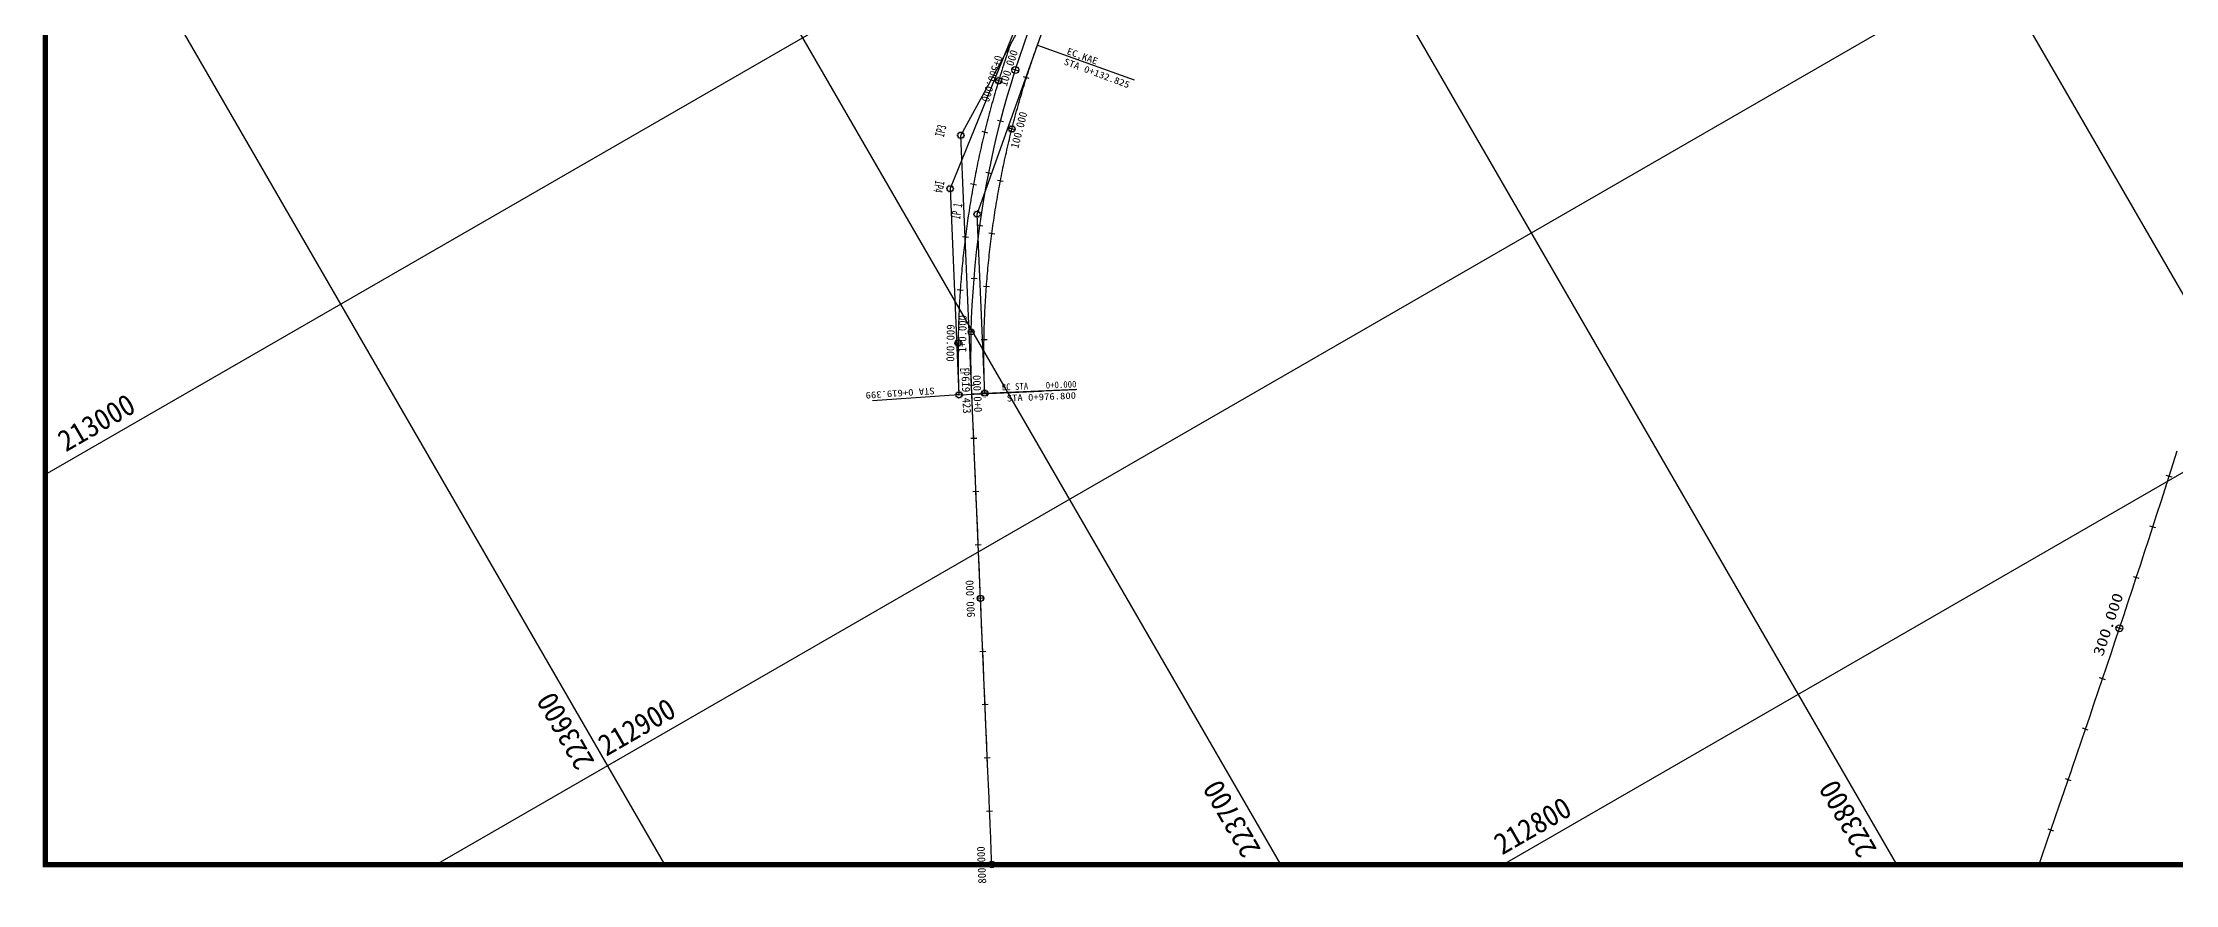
# Model space of a CAD drawing. Extents: x -2894 to -714, y 147 to 1611.
# Drawn here: x -2038 to -1238, y 753 to 1069 of the extents above; entities that cross this region are included whole.
import ezdxf
from ezdxf.enums import TextEntityAlignment as Align

# ---------------------------------------------------------------- set-up
doc = ezdxf.new("R2010")
doc.units = 0
doc.header["$MEASUREMENT"] = 0
doc.layers.get('0').update_dxf_attribs({"linetype": 'CONTINUOUS'})
for name, color, linetype in [('CA-ALGN-CNTL', 2, 'CONTINUOUS'), ('CA-ALGN-IPLN', 1, 'CONTINUOUS'), ('CA-ALGN-IPSM', 2, 'CONTINUOUS'), ('CA-ALGN-STSM', 2, 'CONTINUOUS'), ('CA-ALGN-SUBL', 1, 'CONTINUOUS'), ('CA-ALGN-SUBT', 2, 'CONTINUOUS'), ('CA-ALGN-TEXT', 3, 'CONTINUOUS'), ('CV-GRID-BORD', 4, 'CONTINUOUS'), ('CV-GRID-LINE', 1, 'CONTINUOUS'), ('CV-GRID-TEXT', 4, 'CONTINUOUS')]:
    doc.layers.add(name, color=color, linetype=linetype)
doc.styles.add('GHS', font='DotumChe.ttf')
doc.styles.add('GTXT', font='DotumChe.ttf')

# ---------------------------------------------------------------- blocks, each defined once
blk = doc.blocks.new('CASTAMM')
blk.add_line((0, -1.5), (0, 1.5))
blk.add_circle((0, 0), 1.3)
at = {"style": 'GTXT', "flags": 1}
for tag, p in [('XSEC_DAT', (0, -6.85)), ('STA_DST', (0, -3.62))]:
    blk.add_attdef(tag, text='', height=2.5, dxfattribs=at).set_placement(p, align=Align.MIDDLE)
blk = doc.blocks.new('CAIPMRK')
at = {"const_width": 0.1}
blk.add_lwpolyline([(-2, 0, -1), (2, 0, -1)], format="xyb", close=True, dxfattribs=at)
blk.add_circle((0, 0), 1.5)
blk = doc.blocks.new('CASTAMS')
blk.add_line((0, -1.5), (0, 1.5))
at = {"style": 'GTXT', "flags": 1}
for tag, p in [('XSEC_DAT', (0, -6.9)), ('STA_DST', (0, -3.6))]:
    blk.add_attdef(tag, text='', height=2.5, dxfattribs=at).set_placement(p, align=Align.MIDDLE)

msp = doc.modelspace()

# ---------------------------------------------------------------- linework, layer by layer
for centre in [(-1686.09, 860.35), (-1681.84, 760.44)]:
    msp.add_circle(centre, 1.2)
at = {"layer": 'CA-ALGN-CNTL'}
for points in [[(-1683.33, 795.37), (-1683.33, 795.41), (-1683.54, 800.4), (-1683.75, 805.4), (-1683.97, 810.39), (-1684.18, 815.39), (-1684.39, 820.38), (-1684.6, 825.38), (-1684.82, 830.37), (-1685.03, 835.37), (-1685.24, 840.37), (-1685.45, 845.36), (-1685.67, 850.36), (-1685.88, 855.35), (-1686.09, 860.35), (-1686.3, 865.34), (-1686.52, 870.34), (-1686.73, 875.33), (-1686.94, 880.33), (-1687.15, 885.32), (-1687.37, 890.32), (-1687.58, 895.32), (-1687.79, 900.31), (-1688, 905.31), (-1688.22, 910.3), (-1688.43, 915.3), (-1688.64, 920.29), (-1688.85, 925.29), (-1689.07, 930.28), (-1689.28, 935.28), (-1689.35, 937.08), (-1689.48, 940.28), (-1689.61, 945.28), (-1689.67, 950.28), (-1689.65, 955.28), (-1689.57, 960.28), (-1689.42, 965.28), (-1689.19, 970.27), (-1688.89, 975.26), (-1688.53, 980.25), (-1688.09, 985.23), (-1687.57, 990.2), (-1686.99, 995.17), (-1686.34, 1000.13), (-1685.62, 1005.07), (-1684.82, 1010.01), (-1683.96, 1014.93), (-1683.02, 1019.85), (-1682.02, 1024.74), (-1680.94, 1029.63), (-1679.8, 1034.49), (-1678.59, 1039.34), (-1677.3, 1044.18), (-1675.95, 1048.99), (-1674.53, 1053.78), (-1673.04, 1058.56), (-1671.48, 1063.31), (-1669.86, 1068.04), (-1668.17, 1072.74)], [(-1674.64, 1068.85), (-1674.97, 1067.91), (-1675.3, 1066.96), (-1675.62, 1066.02), (-1675.94, 1065.07), (-1676.26, 1064.12), (-1676.57, 1063.17), (-1676.89, 1062.22), (-1677.2, 1061.27), (-1677.5, 1060.32), (-1677.81, 1059.37), (-1678.11, 1058.41), (-1678.41, 1057.46), (-1678.71, 1056.51), (-1679, 1055.55), (-1679.29, 1054.59), (-1679.58, 1053.64), (-1679.86, 1052.68), (-1680.15, 1051.72), (-1680.43, 1050.76), (-1680.7, 1049.8), (-1680.98, 1048.84), (-1681.25, 1047.87), (-1681.52, 1046.91), (-1681.79, 1045.95), (-1682.05, 1044.98), (-1682.31, 1044.02), (-1682.57, 1043.05), (-1682.83, 1042.08), (-1683.08, 1041.12), (-1683.33, 1040.15), (-1683.58, 1039.18), (-1683.82, 1038.21), (-1684.07, 1037.24), (-1684.31, 1036.27), (-1684.54, 1035.3), (-1684.78, 1034.33), (-1685.01, 1033.35), (-1685.24, 1032.38), (-1685.46, 1031.4), (-1685.69, 1030.43), (-1685.91, 1029.45), (-1686.12, 1028.48), (-1686.34, 1027.5), (-1686.55, 1026.52), (-1686.76, 1025.55), (-1686.97, 1024.57), (-1687.17, 1023.59), (-1687.37, 1022.61), (-1687.57, 1021.63), (-1687.76, 1020.65), (-1687.96, 1019.67), (-1688.15, 1018.69), (-1688.33, 1017.7), (-1688.52, 1016.72), (-1688.7, 1015.74), (-1688.88, 1014.75), (-1689.06, 1013.77), (-1689.23, 1012.78), (-1689.4, 1011.8), (-1689.57, 1010.81), (-1689.73, 1009.83), (-1689.89, 1008.84), (-1690.05, 1007.85), (-1690.21, 1006.87), (-1690.36, 1005.88), (-1690.51, 1004.89), (-1690.66, 1003.9), (-1690.81, 1002.91), (-1690.95, 1001.92), (-1691.09, 1000.93), (-1691.23, 999.94), (-1691.36, 998.95), (-1691.49, 997.96), (-1691.62, 996.97), (-1691.75, 995.97), (-1691.87, 994.98), (-1691.99, 993.99), (-1692.11, 993), (-1692.22, 992), (-1692.34, 991.01), (-1692.45, 990.01), (-1692.55, 989.02), (-1692.66, 988.03), (-1692.76, 987.03), (-1692.85, 986.04), (-1692.95, 985.04), (-1693.04, 984.04), (-1693.13, 983.05), (-1693.22, 982.05), (-1693.3, 981.06), (-1693.38, 980.06), (-1693.46, 979.06), (-1693.54, 978.06), (-1693.61, 977.07), (-1693.68, 976.07), (-1693.75, 975.07), (-1693.81, 974.07), (-1693.87, 973.08), (-1693.93, 972.08), (-1693.99, 971.08), (-1694.04, 970.08), (-1694.09, 969.08), (-1694.14, 968.08), (-1694.18, 967.08), (-1694.22, 966.09), (-1694.26, 965.09), (-1694.3, 964.09), (-1694.33, 963.09), (-1694.36, 962.09), (-1694.39, 961.09), (-1694.42, 960.09), (-1694.44, 959.09), (-1694.46, 958.09), (-1694.47, 957.09), (-1694.49, 956.09), (-1694.5, 955.09), (-1694.51, 954.09), (-1694.51, 953.09), (-1694.51, 952.09), (-1694.51, 951.09), (-1694.51, 950.09), (-1694.5, 949.09), (-1694.49, 948.09), (-1694.48, 947.09), (-1694.47, 946.09), (-1694.45, 945.09), (-1694.43, 944.09), (-1694.41, 943.09), (-1694.38, 942.09), (-1694.35, 941.09), (-1694.32, 940.09), (-1694.29, 939.09), (-1694.25, 938.09), (-1694.21, 937.09), (-1694.19, 936.69), (-1694.19, 936.69), (-1694.19, 936.67)], [(-1684.51, 937.29), (-1684.55, 938.29), (-1684.59, 939.29), (-1684.62, 940.29), (-1684.66, 941.29), (-1684.68, 942.29), (-1684.71, 943.29), (-1684.74, 944.29), (-1684.76, 945.29), (-1684.77, 946.29), (-1684.79, 947.29), (-1684.8, 948.28), (-1684.81, 949.28), (-1684.82, 950.28), (-1684.82, 951.28), (-1684.82, 952.28), (-1684.82, 953.28), (-1684.81, 954.28), (-1684.8, 955.28), (-1684.79, 956.28), (-1684.78, 957.28), (-1684.76, 958.28), (-1684.74, 959.28), (-1684.72, 960.28), (-1684.69, 961.28), (-1684.67, 962.28), (-1684.63, 963.28), (-1684.6, 964.28), (-1684.56, 965.28), (-1684.52, 966.28), (-1684.48, 967.28), (-1684.43, 968.28), (-1684.39, 969.28), (-1684.33, 970.28), (-1684.28, 971.27), (-1684.22, 972.27), (-1684.16, 973.27), (-1684.1, 974.27), (-1684.03, 975.27), (-1683.96, 976.26), (-1683.89, 977.26), (-1683.82, 978.26), (-1683.74, 979.26), (-1683.66, 980.25), (-1683.58, 981.25), (-1683.49, 982.25), (-1683.4, 983.24), (-1683.31, 984.24), (-1683.21, 985.23), (-1683.11, 986.23), (-1683.01, 987.22), (-1682.91, 988.22), (-1682.8, 989.21), (-1682.69, 990.21), (-1682.58, 991.2), (-1682.47, 992.19), (-1682.35, 993.19), (-1682.23, 994.18), (-1682.1, 995.17), (-1681.98, 996.16), (-1681.85, 997.15), (-1681.72, 998.15), (-1681.58, 999.14), (-1681.44, 1000.13), (-1681.3, 1001.12), (-1681.16, 1002.11), (-1681.01, 1003.1), (-1680.86, 1004.08), (-1680.71, 1005.07), (-1680.55, 1006.06), (-1680.4, 1007.05), (-1680.23, 1008.04), (-1680.07, 1009.02), (-1679.9, 1010.01), (-1679.73, 1010.99), (-1679.56, 1011.98), (-1679.39, 1012.96), (-1679.21, 1013.95), (-1679.03, 1014.93), (-1678.84, 1015.91), (-1678.66, 1016.9), (-1678.47, 1017.88), (-1678.27, 1018.86), (-1678.08, 1019.84), (-1677.88, 1020.82), (-1677.68, 1021.8), (-1677.48, 1022.78), (-1677.27, 1023.76), (-1677.06, 1024.73), (-1676.85, 1025.71), (-1676.63, 1026.69), (-1676.41, 1027.66), (-1676.19, 1028.64), (-1675.97, 1029.61), (-1675.74, 1030.59), (-1675.51, 1031.56), (-1675.28, 1032.53), (-1675.05, 1033.51), (-1674.81, 1034.48), (-1674.57, 1035.45), (-1674.33, 1036.42), (-1674.08, 1037.39), (-1673.83, 1038.36), (-1673.58, 1039.32), (-1673.33, 1040.29), (-1673.07, 1041.26), (-1672.81, 1042.22), (-1672.54, 1043.19), (-1672.28, 1044.15), (-1672.01, 1045.12), (-1671.74, 1046.08), (-1671.47, 1047.04), (-1671.19, 1048), (-1670.91, 1048.96), (-1670.63, 1049.92), (-1670.34, 1050.88), (-1670.05, 1051.84), (-1669.76, 1052.79), (-1669.47, 1053.75), (-1669.17, 1054.7), (-1668.87, 1055.66), (-1668.57, 1056.61), (-1668.27, 1057.56), (-1667.96, 1058.52), (-1667.65, 1059.47), (-1667.34, 1060.42), (-1667.02, 1061.36), (-1666.7, 1062.31), (-1666.38, 1063.26), (-1666.06, 1064.21), (-1665.73, 1065.15), (-1665.4, 1066.09), (-1665.07, 1067.04), (-1664.79, 1067.82), (-1664.79, 1067.82), (-1664.73, 1067.98), (-1664.4, 1068.92)], [(-1277.25, 795.37), (-1276.69, 797), (-1275.08, 801.73), (-1273.46, 806.47), (-1271.85, 811.2), (-1270.25, 815.93), (-1268.64, 820.67), (-1267.04, 825.41), (-1265.45, 830.15), (-1263.85, 834.88), (-1262.26, 839.63), (-1260.67, 844.37), (-1259.09, 849.11), (-1257.51, 853.85), (-1255.94, 858.6), (-1254.37, 863.35), (-1252.8, 868.09), (-1251.24, 872.84), (-1249.68, 877.6), (-1248.13, 882.35), (-1246.58, 887.1), (-1245.04, 891.86), (-1243.5, 896.62), (-1241.97, 901.38), (-1240.45, 906.14), (-1238.93, 910.9), (-1237.41, 915.67)], [(-1682.65, 779.34), (-1682.69, 780.42), (-1682.9, 785.42), (-1683.12, 790.41), (-1683.33, 795.37)], [(-1289.23, 760.44), (-1288.05, 763.89), (-1286.42, 768.62), (-1284.79, 773.35), (-1283.17, 778.08), (-1281.55, 782.81), (-1279.92, 787.54), (-1278.31, 792.27), (-1277.25, 795.37)], [(-1681.84, 760.44), (-1682.05, 765.43), (-1682.27, 770.43), (-1682.48, 775.43), (-1682.65, 779.34)]]:
    msp.add_lwpolyline(points, dxfattribs=at)
at = {"layer": 'CA-ALGN-IPLN'}
for p, q in [((-1693.48, 1034.02), (-1502.01, 1385.89)), ((-1612.92, 1222.05), (-1697.48, 1014.04)), ((-1664.79, 1067.82), (-1654.44, 1096.88)), ((-1687.37, 1004.47), (-1664.79, 1067.82)), ((-1683.33, 795.37), (-1693.48, 1034.02)), ((-1697.48, 1014.04), (-1694.19, 936.67)), ((-1684.51, 937.29), (-1687.37, 1004.47))]:
    msp.add_line(p, q, dxfattribs=at)
at = {"layer": 'CA-ALGN-SUBL'}
for p, q in [((-1664.79, 1067.82), (-1628.53, 1054.89)), ((-1694.19, 936.69), (-1726.61, 934.42)), ((-1694.19, 936.69), (-1663.22, 938.01)), ((-1689.35, 937.08), (-1650.39, 938.74)), ((-1684.51, 937.29), (-1650.04, 938.76))]:
    msp.add_line(p, q, dxfattribs=at)
at = {"layer": 'CV-GRID-BORD', "const_width": 2}
msp.add_lwpolyline([(-1230.12, 760.44), (-1230.12, 395.76), (-715.47, 395.76), (-715.47, 1583.89), (-1230.12, 1583.89), (-2036.7, 1583.89), (-2036.7, 760.44)], close=True, dxfattribs=at)
at = {"layer": 'CV-GRID-LINE'}
for p, q in [((-2036.7, 906.79), (-863.95, 1583.89)), ((-1818.15, 1583.89), (-1342.74, 760.44)), ((-1587.21, 1583.89), (-901.25, 395.76)), ((-2036.7, 1562.43), (-1573.68, 760.44)), ((-1890.19, 760.44), (-715.47, 1438.67)), ((-1490.19, 760.44), (-715.47, 1207.73)), ((-2036.7, 1162.43), (-1804.62, 760.44))]:
    msp.add_line(p, q, dxfattribs=at)

# ---------------------------------------------------------------- block references
at = {"layer": 'CA-ALGN-IPSM', "yscale": 0.75}
for p, xscale, rotation in [((-1679.29, 1054.59), 0.7500000000000604, 338.9533769122168), ((-1693.48, 1034.02), 0.7500000000001021, 48.13442587384108), ((-1674.33, 1036.42), 0.7500000000000787, 20.31828327986078), ((-1697.48, 1014.04), 0.7500000000001557, 55.1411998184492), ((-1687.37, 1004.47), 0.7499999999999681, 8.370240650246673), ((-1694.49, 956.09), 0.7499999999999345, 21.3819802809815), ((-1694.19, 936.67), 0.7499999999999967, 1.592177058001215), ((-1684.51, 937.29), 0.7500000000000575, 16.66763083028087)]:
    msp.add_blockref('CAIPMRK', p, dxfattribs=dict(at, xscale=xscale, rotation=rotation))
at = {"layer": 'CA-ALGN-STSM', "yscale": 0.849999999999909}
for p, xscale, rotation in [((-1679.29, 1054.59), 0.8499999999999261, 71.44782985186482), ((-1674.33, 1036.42), 0.8499999999999646, 75.9279835841364), ((-1689.57, 960.28), 0.849999999999817, 87.00058782593882), ((-1694.49, 956.09), 0.8499999999999727, 89.19011047618822), ((-1694.19, 936.67), 0.8499999999999633, 83.64482888558582), ((-1694.19, 936.67), 0.8500000000000455, 92.4077854465896), ((-1684.51, 937.29), 0.8500000000001073, 90.77564333075779), ((-1686.09, 860.35), 0.849999999999809, 92.435328307199), ((-1681.84, 760.44), 0.8499999999998268, 92.25557317128995)]:
    msp.add_blockref('CASTAMM', p, dxfattribs=dict(at, xscale=xscale, rotation=rotation))
at = {"layer": 'CA-ALGN-STSM'}
for p, rotation in [((-1673.04, 1058.56), 72.59952778022411), ((-1259.09, 849.11), 73.68951002429343)]:
    msp.add_blockref('CASTAMM', p, dxfattribs=dict(at, rotation=rotation))
at = {"layer": 'CA-ALGN-STSM', "yscale": 0.75, "zscale": 0.75}
for p, xscale, rotation in [((-1668.87, 1055.66), 0.7499999999998588, 72.51502262627857), ((-1668.87, 1055.66), 0.7499999999998168, 72.5150930137267), ((-1678.59, 1039.34), 0.750000000000108, 75.54154847511472), ((-1684.54, 1035.3), 0.7499999999997898, 256.3857218739647), ((-1684.54, 1035.3), 0.749999999999804, 256.3857218720415), ((-1688.7, 1015.74), 0.7500000000001007, 259.6151815720268), ((-1688.7, 1015.74), 0.7499999999999464, 259.6153161846738), ((-1683.02, 1019.85), 0.7499999999998567, 78.81555707113723), ((-1678.66, 1016.9), 0.7499999999998533, 79.15516991496524), ((-1678.66, 1016.9), 0.7499999999999923, 79.15512401052894), ((-1686.34, 1000.13), 0.750000000000142, 82.08946342601233), ((-1691.75, 995.97), 0.7500000000001618, 262.8447674512076), ((-1691.75, 995.97), 0.7500000000001907, 262.844539126527), ((-1681.85, 997.15), 0.7500000000000523, 82.47548291621004), ((-1681.85, 997.15), 0.7499999999998892, 82.47542474959998), ((-1693.68, 976.07), 0.7499999999997966, 266.0738184655556), ((-1693.68, 976.07), 0.7499999999999758, 266.0737118686206), ((-1688.53, 980.25), 0.7500000000001934, 85.36358068730503), ((-1683.89, 977.26), 0.7499999999999437, 85.7953214948853), ((-1683.89, 977.26), 0.7500000000001966, 85.79537517471748), ((-1684.78, 957.28), 0.749999999999836, 89.11542613205646), ((-1684.78, 957.28), 0.7500000000002243, 89.11534418308905), ((-1689.48, 940.28), 0.7499999999998738, 91.91167250574752), ((-1688.64, 920.3), 0.750000000000049, 92.43537249628338), ((-1240.45, 906.14), 0.7500000000001846, 72.26952655037269), ((-1687.79, 900.32), 0.7499999999998791, 92.43537249761326), ((-1686.94, 880.33), 0.7500000000001533, 92.43537249483565), ((-1246.58, 887.1), 0.7500000000001605, 72.00585167197862), ((-1252.8, 868.09), 0.7499999999998143, 71.77106587103347), ((-1686.09, 860.35), 0.7499999999999118, 92.43537249767222), ((-1685.24, 840.37), 0.7500000000000162, 92.43537249622445), ((-1265.44, 830.15), 0.7500000000000461, 71.38860485130309), ((-1265.45, 830.15), 0.7500000000000461, 71.38860485130309), ((-1684.39, 820.39), 0.750000000000049, 92.43537249628338), ((-1271.85, 811.2), 0.7500000000000391, 71.24068692172912), ((-1683.54, 800.41), 0.7500000000000325, 92.4353724962539), ((-1278.31, 792.27), 0.7499999999999923, 71.12144352617197), ((-1278.31, 792.27), 0.7499999999999923, 71.12144352617197), ((-1682.69, 780.43), 0.7499999999997912, 92.43537249909048), ((-1284.79, 773.35), 0.749999999999997, 71.0317010539753), ((-1681.84, 760.44), 0.7500000000000654, 92.43537249631285)]:
    msp.add_blockref('CASTAMS', p, dxfattribs=dict(at, xscale=xscale, rotation=rotation))

# ---------------------------------------------------------------- texts
at = {"layer": 'CA-ALGN-SUBT', "style": 'GHS'}
for s, rotation, width, p, p2 in [('EC,KAE', 340.38616, 1.173438, (-1653.97, 1064.6), (-1642.66, 1060.57)), ('STA 0+132.825', 339.59843, 1.173438, (-1655.09, 1060.72), (-1630.72, 1051.66)), ('STA 0+619.399', 184.00586, 1.173438, (-1703.34, 939.46), (-1729.27, 937.65)), ('BC STA    0+0.000', 2.43543, 0.96636, (-1678.05, 938.32), (-1650.08, 939.51)), ('STA 0+976.800', 2.43543, 1.173437, (-1676.22, 934.14), (-1650.24, 935.24))]:
    msp.add_text(s, height=2.5, rotation=rotation, dxfattribs=dict(at, width=width)).set_placement(p, p2, align=Align.FIT)
at = {"layer": 'CA-ALGN-TEXT', "style": 'GHS'}
for s, height, rotation, width, p, p2 in [('0+500.000', 3, 253.15672, 0.977865, (-1680.57, 1064.34), (-1685.78, 1047.11)), ('100.000', 3, 72.26734, 0.977865, (-1676.28, 1052.18), (-1672.01, 1065.51)), ('100.000', 3, 75.83518, 0.977865, (-1671.95, 1028.89), (-1668.52, 1042.46)), ('IP3', 3.5, 76.94124, 0.628627, (-1699.83, 1033.18), (-1698.81, 1037.57)), ('IP4', 3.5, 260.15641, 0.628627, (-1703.01, 1017.28), (-1703.78, 1012.85)), ('IP 1', 3.5, 81.4108, 0.628627, (-1693.75, 1002.4), (-1692.85, 1008.34)), ('600.000', 3, 269.3032, 0.977865, (-1698.7, 963.13), (-1698.87, 949.13)), ('1+0.000', 3, 89.20146, 0.977865, (-1691.48, 952.59), (-1691.28, 966.59)), ('EP', 3.5, 272.43544, 0.628627, (-1693.77, 946.73), (-1693.64, 943.73)), ('0+0.000', 3, 92.43543, 0.977865, (-1685.5, 930.19), (-1686.1, 944.18)), ('619.423', 3, 272.43544, 0.977865, (-1693.2, 943.58), (-1692.6, 929.59)), ('900.000', 3, 92.43543, 0.977865, (-1688.19, 853.26), (-1688.79, 867.24)), ('300.000', 4, 71.56537, 1.283447, (-1265.34, 838.28), (-1257.59, 861.52)), ('800.000', 3, 92.43543, 0.977865, (-1683.94, 753.35), (-1684.54, 767.33))]:
    msp.add_text(s, height=height, rotation=rotation, dxfattribs=dict(at, width=width)).set_placement(p, p2, align=Align.FIT)
at = {"layer": 'CV-GRID-TEXT', "style": 'GHS'}
for s, rotation, p in [('213000', 30, (-2029.02, 915.1)), ('223600', 120, (-1830.6, 799.03)), ('212900', 30, (-1826.41, 800.89)), ('223700', 120, (-1580.8, 766.1)), ('223800', 120, (-1349.86, 766.1)), ('212800', 30, (-1490.59, 763.84))]:
    msp.add_text(s, height=8, rotation=rotation, dxfattribs=at).set_placement(p)

doc.saveas('drawing.dxf')
